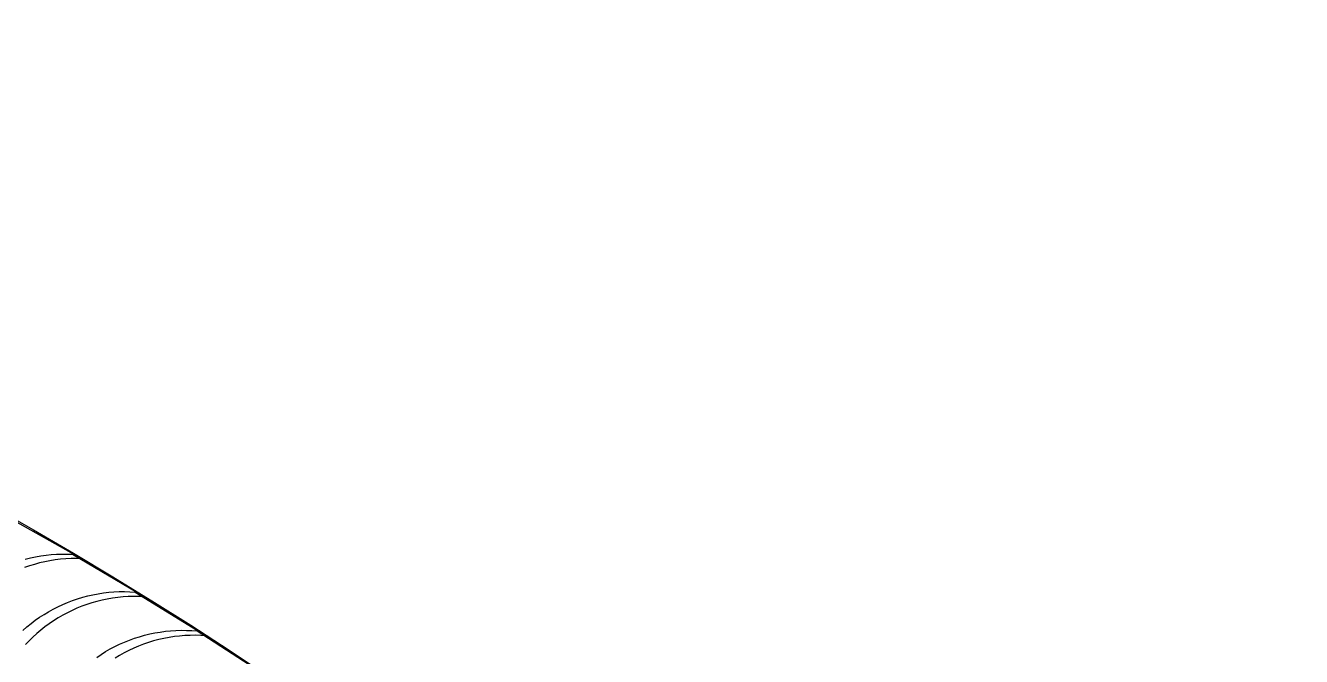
# Model space of a CAD drawing. Header units: metres. Extents: x -22.9 to 22.9, y -22.9 to 22.9.
# Drawn here: x 11.33 to 18.99, y 19.07 to 22.86 of the extents above; entities that cross this region are included whole.
import ezdxf

# ---------------------------------------------------------------- set-up
doc = ezdxf.new("R2010")
doc.units = ezdxf.units.M
doc.layers.add('SCAN_FOOTPRINTS', color=5, linetype='Continuous')
doc.layers.add('TANK_BOUNDARY', color=7, linetype='Continuous')

msp = doc.modelspace()

# ---------------------------------------------------------------- linework, layer by layer
at = {"layer": 'SCAN_FOOTPRINTS'}
for points in [[(11.2313, 19.9046), (11.6667, 19.6588), (11.6667, 19.6588), (11.6349, 19.6594), (11.6031, 19.659), (11.5714, 19.6574), (11.5397, 19.6547), (11.5082, 19.6508), (11.4768, 19.6459), (11.4456, 19.6398), (11.4146, 19.6327), (11.3839, 19.6245), (11.3535, 19.6151), (11.3234, 19.6048)], [(11.3282, 19.6563), (11.3591, 19.6639), (11.3902, 19.6704), (11.4215, 19.6759), (11.453, 19.6802), (11.4846, 19.6835), (11.5163, 19.6856), (11.5481, 19.6866), (11.5799, 19.6864), (11.6117, 19.6852), (12.0422, 19.431), (12.0422, 19.431), (12.0105, 19.4323), (11.9787, 19.4324), (11.9469, 19.4314), (11.9152, 19.4293), (11.8836, 19.4261), (11.8521, 19.4217), (11.8208, 19.4163), (11.7897, 19.4097), (11.7588, 19.4021), (11.7283, 19.3934), (11.698, 19.3836), (11.6682, 19.3727), (11.6387, 19.3608), (11.6097, 19.3478), (11.5811, 19.3339), (11.5531, 19.3189), (11.5256, 19.303), (11.4986, 19.2861), (11.4723, 19.2682), (11.4467, 19.2495), (11.4217, 19.2298), (11.3974, 19.2093), (11.3739, 19.1879), (11.3511, 19.1657), (11.3292, 19.1427)], [(11.3148, 19.2282), (11.3388, 19.2491), (11.3634, 19.2692), (11.3888, 19.2884), (11.4148, 19.3066), (11.4414, 19.324), (11.4687, 19.3403), (11.4965, 19.3558), (11.5248, 19.3702), (11.5536, 19.3836), (11.5829, 19.396), (11.6126, 19.4073), (11.6427, 19.4176), (11.6731, 19.4268), (11.7038, 19.435), (11.7348, 19.442), (11.766, 19.448), (11.7974, 19.4528), (11.829, 19.4566), (11.8607, 19.4592), (11.8924, 19.4607), (11.9242, 19.461), (11.956, 19.4603), (11.9877, 19.4584), (12.4134, 19.196), (12.4134, 19.196), (12.3816, 19.1979), (12.3499, 19.1987), (12.3181, 19.1983), (12.2863, 19.1968), (12.2546, 19.1942), (12.2231, 19.1904), (12.1917, 19.1856), (12.1604, 19.1796), (12.1294, 19.1726), (12.0987, 19.1645), (12.0683, 19.1552), (12.0382, 19.1449), (12.0085, 19.1336), (11.9793, 19.1212), (11.9504, 19.1078), (11.9221, 19.0934), (11.8943, 19.078), (11.8671, 19.0616)], [(11.7573, 19.066), (11.7836, 19.0837), (11.8106, 19.1006), (11.8382, 19.1164), (11.8662, 19.1313), (11.8948, 19.1452), (11.9239, 19.158), (11.9534, 19.1698), (11.9833, 19.1806), (12.0136, 19.1903), (12.0442, 19.199), (12.0751, 19.2065), (12.1062, 19.213), (12.1375, 19.2183), (12.169, 19.2226), (12.2007, 19.2257), (12.2324, 19.2277), (12.2642, 19.2286), (12.2959, 19.2283), (12.3277, 19.227), (12.3594, 19.2245), (12.7799, 18.954)]]:
    msp.add_lwpolyline(points, dxfattribs=at)
at = {"layer": 'TANK_BOUNDARY'}
msp.add_circle((0, 0), 22.86, dxfattribs=at)

doc.saveas('drawing.dxf')
